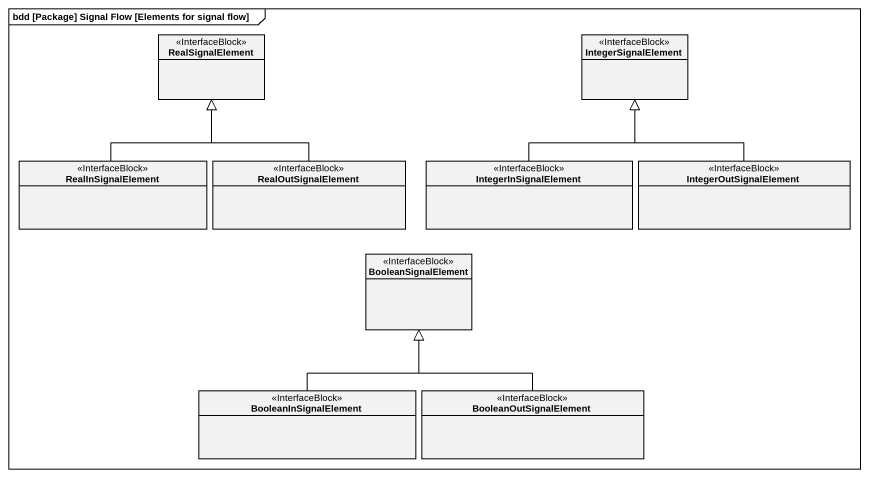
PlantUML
@startuml
mainframe bdd [Package] Signal Flow [Elements for signal flow]
hide circle
hide empty members
class RealSignalElement <<InterfaceBlock>>
class IntegerSignalElement <<InterfaceBlock>>
class RealInSignalElement <<InterfaceBlock>>
class RealOutSignalElement <<InterfaceBlock>>
class IntegerInSignalElement <<InterfaceBlock>>
class IntegerOutSignalElement <<InterfaceBlock>>
class BooleanSignalElement <<InterfaceBlock>>
class BooleanInSignalElement <<InterfaceBlock>>
class BooleanOutSignalElement <<InterfaceBlock>>
RealInSignalElement -up-|> RealSignalElement
RealOutSignalElement -up-|> RealSignalElement
IntegerInSignalElement -up-|> IntegerSignalElement
IntegerOutSignalElement -up-|> IntegerSignalElement
BooleanInSignalElement -up-|> BooleanSignalElement
BooleanOutSignalElement -up-|> BooleanSignalElement
@enduml
